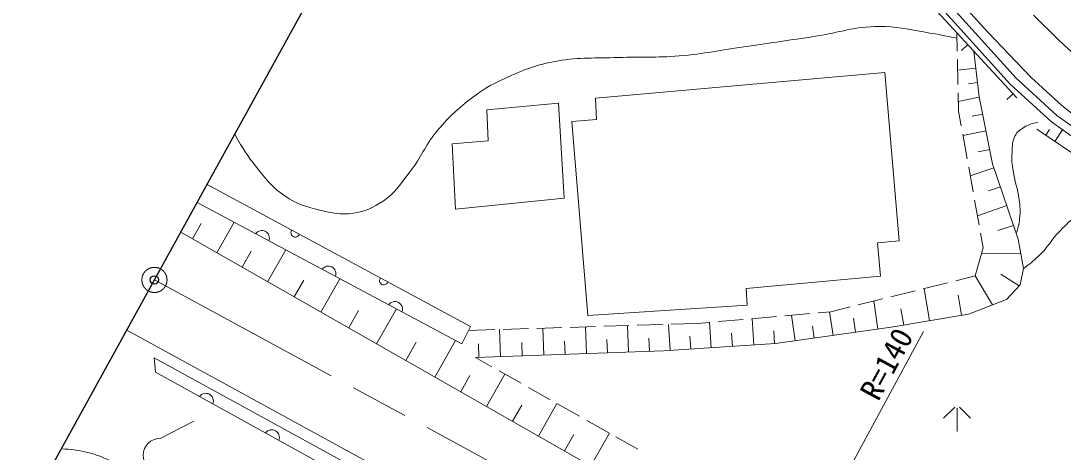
# Model space of a CAD drawing. Units: millimetres, scale not verified. Extents: x 40000 to 680000, y 20000 to 380000.
# Drawn here: x 71891 to 134085, y 287540 to 313270 of the extents above; entities that cross this region are included whole.
import ezdxf
from ezdxf.enums import TextEntityAlignment as Align

# ---------------------------------------------------------------- set-up
doc = ezdxf.new("R2010")
doc.units = ezdxf.units.MM
doc.header["$LTSCALE"] = 1000
doc.header["$PDMODE"] = 32
doc.header["$PDSIZE"] = 500
doc.linetypes.add('CHAIN', pattern=[18.5, 12, -1.5, 3.5, -1.5])
for name, color, linetype, lineweight in [('M-BMK', 2, 'CHAIN', 13), ('M-BMK-OTRS', 5, 'Continuous', 25), ('M-STR-HTXT', 7, 'Continuous', 13), ('M-WORK', 1, 'Continuous', 13)]:
    doc.layers.add(name, color=color, linetype=linetype, lineweight=lineweight)
doc.layers.add('M-OTRS', color=6, linetype='Continuous')
doc.styles.add('ＭＳ ゴシック', font='')
doc.styles.get('ＭＳ ゴシック').set_extended_font_data('MS Gothic')

msp = doc.modelspace()

# ---------------------------------------------------------------- linework, layer by layer
at = {"layer": 'M-BMK'}
msp.add_line((79863, 297815), (116630, 277897), dxfattribs=at)
msp.add_circle((79863, 297815), 750, dxfattribs=at)
at = {"layer": 'M-BMK-OTRS'}
for p, q in [((79863, 297815), (102970, 339733)), ((59167, 260273), (79863, 297815))]:
    msp.add_line(p, q, dxfattribs=at)
at = {"layer": 'M-OTRS'}
msp.add_point((79863, 297815), dxfattribs=at)
at = {"layer": 'M-STR-HTXT'}
msp.add_line((116630, 277897), (125757, 294745), dxfattribs=at)
at = {"layer": 'M-WORK'}
for p, q in [((129611, 312584), (121621, 321372)), ((130929, 309496), (124999, 316071)), ((131284, 309849), (125371, 316405)), ((132313, 313601), (133798, 312132)), ((127737, 312556), (127762, 311469)), ((132152, 309918), (129611, 312584)), ((128388, 311849), (128020, 311510)), ((133798, 312132), (135158, 310881)), ((129077, 308742), (128759, 311446)), ((127773, 310969), (127806, 309469)), ((128876, 310453), (127787, 310325)), ((106176, 308666), (123449, 310198)), ((123449, 310198), (124292, 300144)), ((133708, 307626), (131284, 309849)), ((134013, 308214), (132152, 309918)), ((128978, 309582), (128434, 309518)), ((133393, 307237), (130929, 309496)), ((106233, 307383), (106176, 308666)), ((127818, 308969), (127842, 307882)), ((129083, 308711), (127829, 308461)), ((129875, 304739), (129077, 308742)), ((131098, 308907), (130730, 308568)), ((99703, 307957), (103973, 308360)), ((99780, 306119), (99703, 307957)), ((103973, 308360), (104318, 302691)), ((127842, 307882), (128002, 306999)), ((135530, 307010), (134013, 308214)), ((104778, 307268), (106233, 307383)), ((105716, 295701), (104778, 307268)), ((129283, 307708), (128656, 307583)), ((135510, 306343), (133708, 307626)), ((129483, 306704), (128105, 306429)), ((132518, 306808), (135400, 304855)), ((133042, 306453), (133274, 306795)), ((135257, 305909), (133393, 307237)), ((133589, 306082), (134053, 306766)), ((97635, 305927), (99780, 306119)), ((128091, 306507), (128358, 305031)), ((97826, 302040), (97635, 305927)), ((129703, 305601), (129014, 305464)), ((128447, 304539), (128714, 303063)), ((129954, 304507), (128540, 304024)), ((131407, 300252), (129875, 304739)), ((83003, 303511), (98723, 295031)), ((130340, 303376), (129633, 303135)), ((98205, 293996), (82406, 302429)), ((104318, 302691), (97826, 302040)), ((128803, 302571), (129071, 301095)), ((130726, 302245), (128971, 301646)), ((82126, 300264), (82643, 301171)), ((83578, 299436), (84612, 301252)), ((131132, 301057), (130188, 300759)), ((81431, 300659), (110655, 284015)), ((129160, 300603), (129320, 299720)), ((124292, 300144), (123009, 300029)), ((123009, 300029), (123181, 298037)), ((131720, 298500), (131407, 300252)), ((85097, 298571), (85638, 299521)), ((86616, 297706), (87698, 299605)), ((129320, 299720), (128827, 298055)), ((131558, 299404), (129223, 299395)), ((123181, 298037), (115176, 297310)), ((128827, 298055), (127678, 297770)), ((129868, 296329), (128827, 298055)), ((131454, 297463), (130360, 298163)), ((131516, 297531), (131720, 298500)), ((88205, 296801), (88770, 297794)), ((89794, 295896), (90925, 297882)), ((115176, 297310), (115234, 296314)), ((127192, 297649), (125736, 297288)), ((126106, 295381), (125783, 297300)), ((130711, 296655), (131516, 297531)), ((123310, 296687), (121854, 296326)), ((125251, 297168), (123795, 296807)), ((128028, 295705), (127826, 296906)), ((93117, 294003), (94301, 296081)), ((115234, 296314), (105716, 295701)), ((121369, 296205), (120219, 295920)), ((123032, 294884), (122794, 296559)), ((124571, 295122), (124409, 296082)), ((128428, 295772), (130711, 296655)), ((91456, 294950), (92047, 295989)), ((114987, 295459), (113493, 295327)), ((116979, 295635), (115485, 295503)), ((115622, 293931), (115521, 295518)), ((118971, 295810), (117477, 295678)), ((118094, 294181), (117875, 295720)), ((120219, 295920), (119469, 295854)), ((120353, 294503), (120152, 295915)), ((121693, 294693), (121573, 295531)), ((123831, 294998), (128428, 295772)), ((78215, 294825), (114917, 274763)), ((98205, 293996), (98723, 295031)), ((100178, 294848), (98607, 294800)), ((100519, 293235), (100460, 294857)), ((102177, 294909), (100678, 294863)), ((104177, 294970), (102677, 294924)), ((103089, 293329), (103030, 294935)), ((106176, 295031), (104676, 294985)), ((105634, 293422), (105576, 295013)), ((108175, 295092), (106675, 295047)), ((108155, 293515), (108097, 295090)), ((110174, 295153), (108674, 295108)), ((110635, 293616), (110537, 295165)), ((112245, 295217), (110674, 295169)), ((112995, 295283), (112245, 295217)), ((113083, 293771), (112986, 295301)), ((116912, 294013), (123831, 294998)), ((119223, 294342), (119123, 295048)), ((96594, 292023), (97831, 294196)), ((106894, 293468), (106866, 294256)), ((109395, 293560), (109366, 294335)), ((111859, 293694), (111810, 294459)), ((114352, 293851), (114302, 294645)), ((116862, 294010), (116813, 294785)), ((94856, 293013), (95474, 294100)), ((99028, 293180), (110228, 293591)), ((99222, 293187), (99192, 293998)), ((101804, 293282), (101775, 294085)), ((104362, 293376), (104332, 294171)), ((110228, 293591), (116912, 294013)), ((79923, 292317), (79840, 293166)), ((79840, 293166), (99562, 282384)), ((99028, 293180), (100001, 292631)), ((98710, 281947), (79923, 292317)), ((100436, 292385), (101742, 291648)), ((98135, 291145), (98684, 292109)), ((99677, 290267), (100774, 292194)), ((102178, 291402), (103484, 290665)), ((101228, 289384), (101780, 290353)), ((102778, 288501), (103882, 290439)), ((103919, 290419), (105225, 289681)), ((127613, 290226), (126954, 289568)), ((127754, 288768), (127754, 290168)), ((128554, 289568), (127896, 290226)), ((80195, 288361), (82215, 289395)), ((105661, 289435), (106967, 288698)), ((104339, 287612), (104894, 288588)), ((105899, 286724), (107009, 288674)), ((107402, 288452), (108709, 287715))]:
    msp.add_line(p, q, dxfattribs=at)
msp.add_lwpolyline([(116821, 317828), (120612, 320292), (131318, 308668)], dxfattribs=at)
for centre, radius, start, end in [((86271, 300306), 453, 338.64275, 145.17691), ((88262, 300622), 254, 141.26438, 342.0421), ((90241, 298187), 453, 338.64275, 145.17691), ((93542, 297773), 254, 141.26438, 342.0421), ((94211, 296068), 453, 338.64275, 145.17691), ((82925, 290599), 453, 337.83476, 144.36892), ((86865, 288424), 453, 337.83476, 144.36892), ((80195, 287361), 1000, 90, 270)]:
    msp.add_arc(centre, radius, start, end, dxfattribs=at)
for points, knots in [([(84653, 306505), (85191, 305567), (85372, 305255), (85949, 304540), (86539, 303808), (86860, 303354), (87638, 302827), (88366, 302335), (88872, 302196), (89725, 301983), (90484, 301794), (90946, 301676), (91719, 301795), (92462, 301911), (92880, 302099), (93502, 302522), (94273, 303049), (94541, 303549), (95120, 304282), (95801, 305142), (95967, 305783), (96668, 306627), (97376, 307479), (97837, 307913), (98708, 308597), (99448, 309178), (99918, 309446), (100772, 309840), (101938, 310378), (102628, 310646), (103892, 310872), (105301, 311124), (106121, 311022), (107551, 311083), (108961, 311144), (109756, 311061), (111163, 311177), (112739, 311307), (113608, 311515), (115173, 311740), (116787, 311972), (117690, 312108), (119301, 312350), (120795, 312574), (121614, 312938), (123124, 312936), (124158, 312935), (124731, 312774), (125751, 312608), (126533, 312480), (126795, 312431), (127745, 312233)], [0, 0, 0, 0, 1, 1, 1, 2, 2, 2, 3, 3, 3, 4, 4, 4, 5, 5, 5, 6, 6, 6, 7, 7, 7, 8, 8, 8, 9, 9, 9, 10, 10, 10, 11, 11, 11, 12, 12, 12, 13, 13, 13, 14, 14, 14, 15, 15, 15, 16, 16, 16, 17, 17, 17, 17]), ([(131290, 300595), (131424, 301047), (131469, 301212), (131502, 301620), (131537, 302059), (131493, 302309), (131432, 302745), (131344, 303366), (131192, 303696), (131103, 304317), (131043, 304735), (130997, 304975), (131033, 305396), (131067, 305804), (131028, 306066), (131220, 306428), (131355, 306680), (131521, 306765), (131760, 306920), (132047, 307107), (132209, 307136), (132581, 307225)], [0, 0, 0, 0, 1, 1, 1, 2, 2, 2, 3, 3, 3, 4, 4, 4, 5, 5, 5, 6, 6, 6, 7, 7, 7, 7]), ([(131720, 298500), (132139, 298801), (132265, 298912), (132589, 299206), (133183, 299744), (133350, 300203), (133918, 300769), (134298, 301149), (134509, 301378), (134965, 301661), (135191, 301801), (135330, 301875), (135591, 301927), (135999, 302007), (136241, 301898), (136654, 301848), (137134, 301791), (137391, 301634), (137874, 301645), (138203, 301653), (138384, 301718), (138702, 301801), (139044, 301891), (139213, 302032), (139562, 302083), (139980, 302143), (140220, 302109), (140641, 302099), (141295, 302082), (141528, 302036), (142307, 301924)], [0, 0, 0, 0, 1, 1, 1, 2, 2, 2, 3, 3, 3, 4, 4, 4, 5, 5, 5, 6, 6, 6, 7, 7, 7, 8, 8, 8, 9, 9, 9, 10, 10, 10, 10]), ([(74305, 287734), (74951, 287704), (75172, 287680), (75715, 287566), (76436, 287415), (76805, 287199), (77490, 286928), (78276, 286616), (78535, 286489), (79468, 286048)], [0, 0, 0, 0, 1, 1, 1, 2, 2, 2, 3, 3, 3, 3])]:
    msp.add_open_spline(points, degree=3, knots=knots, dxfattribs=at)

# ---------------------------------------------------------------- texts
at = {"layer": 'M-STR-HTXT', "style": 'ＭＳ ゴシック'}
msp.add_text('R=140', height=1320, rotation=61.554, dxfattribs=at).set_placement((123544, 292805), align=Align.MIDDLE_CENTER)

doc.saveas('drawing.dxf')
